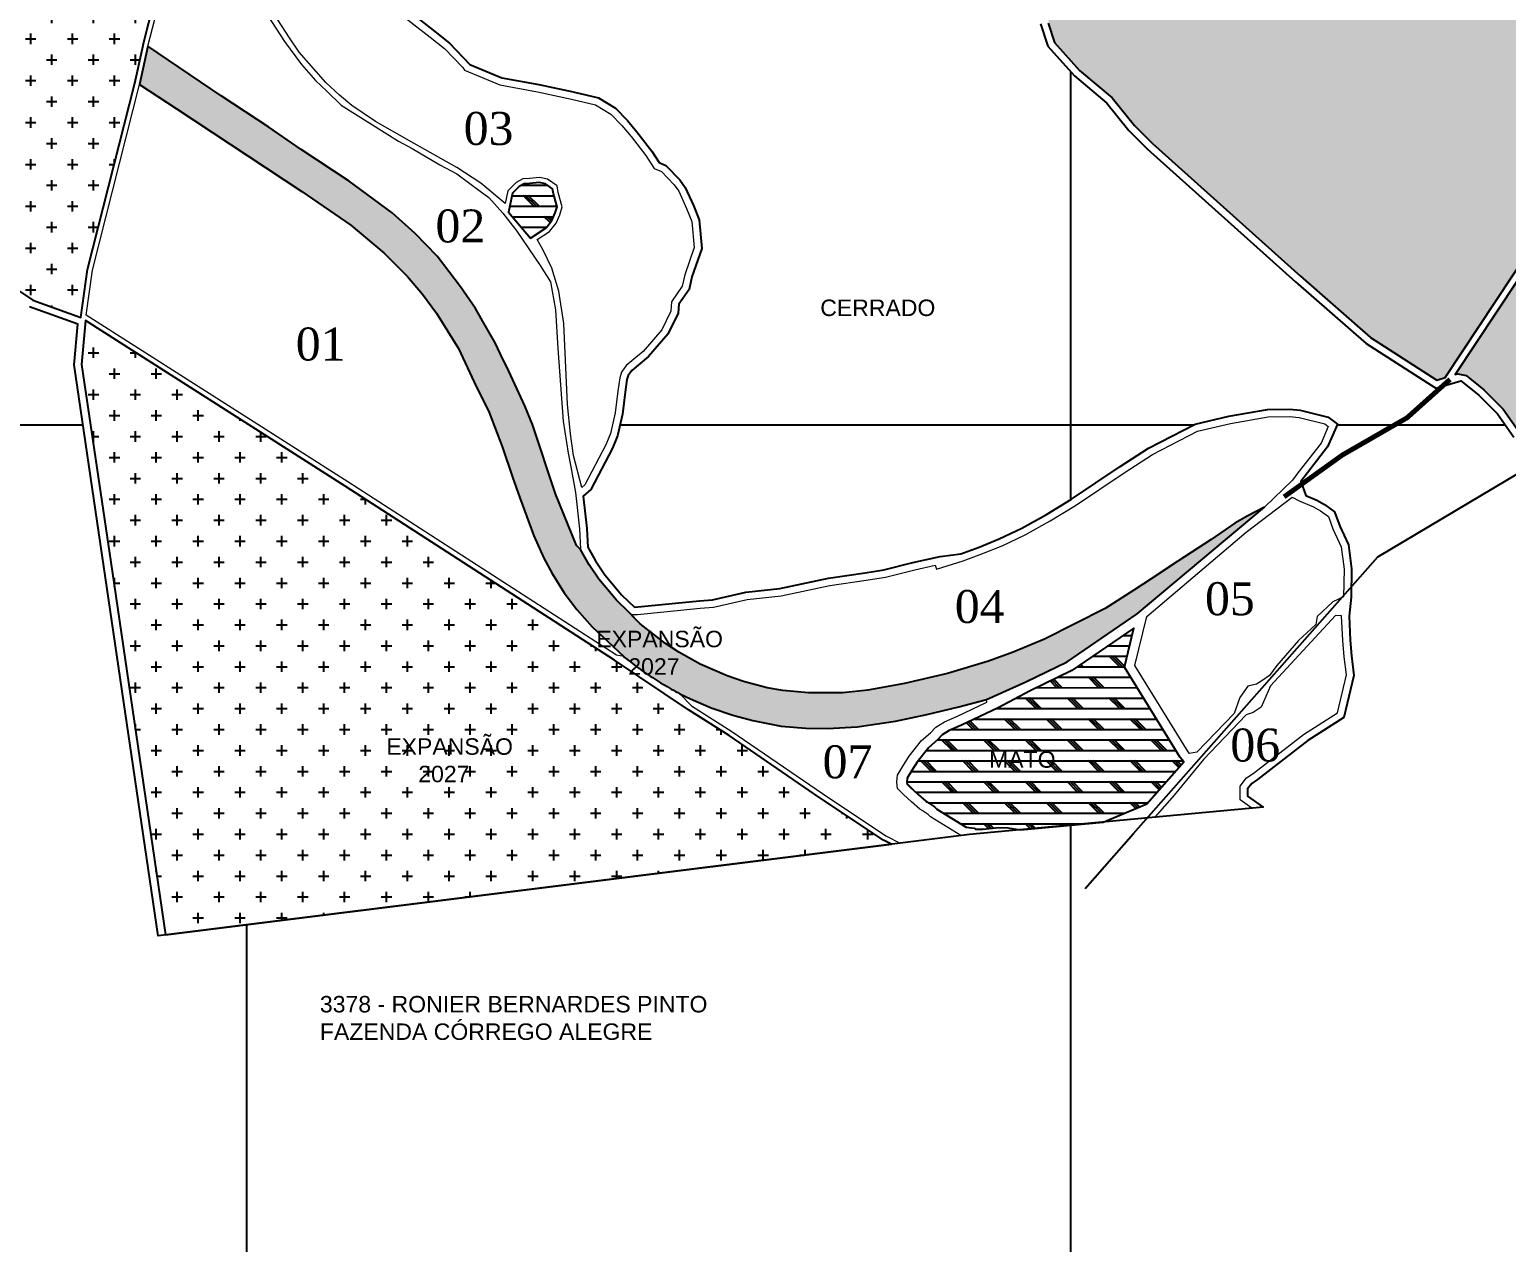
# Model space of a CAD drawing. Extents: x 714831 to 717374, y 7802690 to 7806287.
# Drawn here: x 715368 to 716264, y 7804004 to 7804740 of the extents above; entities that cross this region are included whole.
import ezdxf
from ezdxf.enums import TextEntityAlignment as Align

# ---------------------------------------------------------------- set-up
doc = ezdxf.new("R2010")
doc.units = 0
doc.linetypes.add('DASHED2', pattern=[0.375, 0.25, -0.125])
for name, color, linetype in [('0114003374', 1, 'Continuous'), ('0114003374001', 6, 'Continuous'), ('0114003374002', 5, 'Continuous'), ('0114003374003', 5, 'Continuous'), ('0114003374004', 5, 'Continuous'), ('0114003374005', 6, 'Continuous'), ('0114003374006', 6, 'Continuous'), ('0114003374007', 6, 'Continuous'), ('ENERGIA', 6, 'Continuous'), ('MATO', 3, 'Continuous'), ('NUMERAÇÕES', 7, 'Continuous')]:
    doc.layers.add(name, color=color, linetype=linetype)
doc.layers.add('Layout', color=7, linetype='Continuous', lineweight=13)
for name, color, linetype, true_color in [('MALHA', 251, 'Continuous', 0x505050), ('NUMERAÇÕES DOS TALHÕES', 7, 'Continuous', 0xffffff), ('TALHÕES', 4, 'Continuous', 0x00ffff)]:
    doc.layers.add(name, color=color, linetype=linetype, true_color=true_color)
doc.styles.add('AREAS', font='times.ttf')
doc.styles.add('ARIAL', font='arial.ttf')
pattern_1 = [(0, (0, 0), (0, 6.35), []), (135, (3.175, -3.175), (-12.700005486, -12.700005486), [8.98026, -8.98026]), (135, (4.762, -3.175), (-12.700005486, -12.700005486), [8.98026, -8.98026]), (135, (6.35, -3.175), (-12.700005486, -12.700005486), [8.98026, -8.98026])]

# ---------------------------------------------------------------- blocks, each defined once
blk = doc.blocks.new('area_de_talhao')
at = {"layer": 'NUMERAÇÕES', "linetype": 'Continuous', "style": 'AREAS'}
blk.add_attdef('NRO', text='', height=20, dxfattribs=at).set_placement((0, 6.08), align=Align.CENTER)

msp = doc.modelspace()

# ---------------------------------------------------------------- hatches: boundary and pattern name
h = msp.add_hatch()
h.set_pattern_fill('CROSS', color=40, scale=2)
h.paths.add_polyline_path([(715615.34, 7804602.38), (715602.03, 7804616.03), (715588.23, 7804628.7), (715561.99, 7804647.9), (715532.93, 7804667.07), (715513.28, 7804680.61), (715484.43, 7804699.5), (715439.89, 7804729.64), (715434.85, 7804706.5), (715457.14, 7804691.84), (715533.22, 7804641.58), (715563.05, 7804621.09), (715583.28, 7804604.2), (715597.43, 7804589.94), (715606.6, 7804579.18), (715615.11, 7804567.82), (715628.35, 7804546.24), (715637.99, 7804525.81), (715647.05, 7804507.54), (715655.19, 7804486.3), (715661.14, 7804468.29), (715665.52, 7804455.63), (715674.02, 7804432.7), (715680.19, 7804419.1), (715685.17, 7804409.71), (715692.53, 7804398.01), (715700.2, 7804387.97), (715709.48, 7804377.44), (715728.7, 7804359.34), (715729.23, 7804358.9), (715730.39, 7804357.97), (715731.55, 7804357.04), (715732.72, 7804356.12), (715733.89, 7804355.21), (715735.08, 7804354.31), (715736.27, 7804353.41), (715737.47, 7804352.53), (715738.67, 7804351.66), (715739.88, 7804350.8), (715741.1, 7804349.94), (715742.32, 7804349.09), (715743.55, 7804348.25), (715744.79, 7804347.43), (715746.03, 7804346.61), (715747.29, 7804345.8), (715748.54, 7804345), (715749.8, 7804344.22), (715751.07, 7804343.43), (715752.32, 7804342.68), (715753.59, 7804341.93), (715754.95, 7804341.13), (715756.23, 7804340.4), (715757.5, 7804339.68), (715758.81, 7804338.97), (715760.11, 7804338.25), (715761.43, 7804337.56), (715762.75, 7804336.86), (715769.12, 7804333.7), (715781.67, 7804328.21), (715794.83, 7804323.77), (715806.93, 7804320.52), (715824.24, 7804317.14), (715839.12, 7804315.93), (715852.26, 7804315.71), (715870.43, 7804316.77), (715893.5, 7804320.1), (715912.64, 7804324.14), (715932.1, 7804328.82), (715948.77, 7804333.4), (715972.74, 7804344.07), (715997.69, 7804356.22), (716040.32, 7804385.28), (716117.49, 7804450.05), (716107.45, 7804444.7), (716099.57, 7804440.23), (716085.09, 7804430.42), (716064.92, 7804417.19), (716048.74, 7804406.54), (716038.26, 7804399.6), (716020.86, 7804388.53), (715983.97, 7804369.84), (715964.93, 7804361.99), (715950.08, 7804356.63), (715925.18, 7804349.07), (715898.99, 7804342.95), (715876.73, 7804339.09), (715861.7, 7804337.43), (715840.8, 7804337.38), (715825.25, 7804338.89), (715815.76, 7804340.44), (715801.26, 7804344.35), (715791.5, 7804347.61), (715774.96, 7804354.72), (715762.09, 7804361.96), (715754.04, 7804367.32), (715738.64, 7804379.3), (715734.46, 7804383.54), (715733.17, 7804384.84), (715731.74, 7804386.3), (715724.18, 7804393.54), (715713.58, 7804406.26), (715707.68, 7804415.13), (715702.48, 7804424.44), (715699.92, 7804426.7), (715687.33, 7804458.04), (715673.22, 7804500.15), (715668.64, 7804511.49), (715659, 7804532.63), (715653.89, 7804542.94), (715650.58, 7804549.69), (715644.62, 7804560.33), (715638.72, 7804570.65), (715629.68, 7804583.68)])
h.paths.add_polyline_path([(716851.56, 7804122.6), (716852.3, 7804185.11), (716853.15, 7804209.73), (716850.61, 7804208.71), (716828.83, 7804180.88), (716817.41, 7804174.57), (716804.39, 7804178.64), (716794.13, 7804194.3), (716778.95, 7804222.77), (716780.82, 7804245.24), (716808.48, 7804256.38), (716823.75, 7804250.11), (716845.49, 7804256.11), (716848.97, 7804252.86), (716847.61, 7804260.35), (716837.02, 7804307.18), (716803.92, 7804411.59), (716798.69, 7804428.68), (716792.73, 7804423.64), (716785, 7804416.56), (716772.89, 7804410.24), (716753.68, 7804409.53), (716735.37, 7804406.09), (716719.08, 7804398.36), (716706.37, 7804389.17), (716699.43, 7804381.51), (716692.11, 7804367.9), (716686.8, 7804361.92), (716682.93, 7804358.97), (716676.9, 7804356.34), (716656.16, 7804353.26), (716641.36, 7804353.69), (716633.3, 7804351.55), (716625.63, 7804347.23), (716618.37, 7804342.76), (716605.12, 7804334.99), (716574.23, 7804311.36), (716562.94, 7804306.19), (716560.55, 7804296.85), (716564.23, 7804283.03), (716562.1, 7804270.52), (716670.37, 7804043.19), (716757.77, 7804035.4), (716841.6, 7804046.07), (716844.72, 7804043.78), (716847.32, 7804060.04), (716849.53, 7804081.28)])
h.paths.add_polyline_path([(717026.12, 7804123.87), (717025.08, 7804125.1), (717024.02, 7804126.32), (717022.96, 7804127.54), (717021.9, 7804128.75), (717020.82, 7804129.96), (717019.74, 7804131.17), (717018.66, 7804132.38), (717017.56, 7804133.58), (717016.46, 7804134.78), (717015.36, 7804135.97), (717014.25, 7804137.17), (717013.13, 7804138.36), (717012, 7804139.54), (717010.87, 7804140.73), (717009.74, 7804141.91), (717008.59, 7804143.08), (717007.45, 7804144.26), (717006.29, 7804145.43), (717005.13, 7804146.59), (717003.96, 7804147.76), (717002.79, 7804148.92), (717001.62, 7804150.08), (717000.43, 7804151.23), (716999.24, 7804152.39), (716998.05, 7804153.54), (716996.85, 7804154.68), (716995.65, 7804155.82), (716994.44, 7804156.96), (716993.22, 7804158.1), (716992, 7804159.23), (716990.77, 7804160.37), (716989.54, 7804161.49), (716988.31, 7804162.62), (716987.07, 7804163.74), (716985.82, 7804164.86), (716984.57, 7804165.97), (716983.32, 7804167.09), (716982.06, 7804168.2), (716980.79, 7804169.3), (716979.52, 7804170.41), (716978.25, 7804171.51), (716976.97, 7804172.61), (716975.69, 7804173.7), (716974.4, 7804174.8), (716973.11, 7804175.88), (716971.82, 7804176.97), (716970.52, 7804178.05), (716969.21, 7804179.14), (716967.91, 7804180.21), (716966.6, 7804181.29), (716965.28, 7804182.36), (716963.96, 7804183.43), (716962.64, 7804184.5), (716961.31, 7804185.56), (716959.98, 7804186.62), (716958.65, 7804187.68), (716957.31, 7804188.73), (716955.97, 7804189.79), (716954.63, 7804190.84), (716953.28, 7804191.88), (716951.94, 7804192.93), (716950.58, 7804193.97), (716949.23, 7804195.01), (716947.87, 7804196.04), (716946.51, 7804197.08), (716945.14, 7804198.11), (716943.77, 7804199.14), (716942.4, 7804200.16), (716941.03, 7804201.18), (716939.66, 7804202.2), (716938.28, 7804203.22), (716936.9, 7804204.24), (716935.51, 7804205.25), (716934.13, 7804206.26), (716932.74, 7804207.26), (716931.36, 7804208.27), (716929.98, 7804209.26), (716928.61, 7804210.24), (716927.26, 7804211.2), (716925.9, 7804212.16), (716924.56, 7804213.1), (716923.23, 7804214.03), (716921.9, 7804214.95), (716920.58, 7804215.85), (716919.27, 7804216.74), (716917.95, 7804217.62), (716916.63, 7804218.5), (716915.3, 7804219.37), (716913.97, 7804220.24), (716912.62, 7804221.1), (716911.27, 7804221.97), (716909.91, 7804222.82), (716908.54, 7804223.68), (716907.17, 7804224.53), (716905.8, 7804225.37), (716904.42, 7804226.21), (716903.04, 7804227.04), (716901.67, 7804227.86), (716900.29, 7804228.67), (716898.92, 7804229.48), (716897.54, 7804230.27), (716896.17, 7804231.06), (716894.79, 7804231.83), (716893.42, 7804232.6), (716892.04, 7804233.36), (716890.67, 7804234.11), (716889.29, 7804234.85), (716887.91, 7804235.58), (716886.54, 7804236.31), (716885.16, 7804237.02), (716883.78, 7804237.72), (716882.4, 7804238.42), (716881.01, 7804239.11), (716879.6, 7804239.8), (716878.18, 7804240.49), (716876.75, 7804241.17), (716875.3, 7804241.85), (716873.84, 7804242.54), (716872.37, 7804243.21), (716870.89, 7804243.89), (716869.4, 7804244.56), (716867.91, 7804245.23), (716866.4, 7804245.9), (716864.9, 7804246.56), (716863.38, 7804247.22), (716861.86, 7804247.88), (716860.33, 7804248.53), (716858.83, 7804249.17), (716857.37, 7804249.78), (716855.95, 7804250.37), (716854.54, 7804250.94), (716853.29, 7804251.44), (716856.53, 7804233.68), (716857.54, 7804221.19), (716856.3, 7804185.02), (716855.55, 7804122.48), (716853.52, 7804080.97), (716851.29, 7804059.51), (716848.48, 7804041.98), (716843.94, 7804027.72), (717064.67, 7804008.04), (717070.41, 7804054.71), (717070.07, 7804055.49), (717069.45, 7804056.89), (717068.81, 7804058.28), (717068.17, 7804059.67), (717067.51, 7804061.06), (717066.85, 7804062.45), (717066.17, 7804063.84), (717065.49, 7804065.22), (717064.79, 7804066.6), (717064.09, 7804067.98), (717063.37, 7804069.36), (717062.65, 7804070.73), (717061.92, 7804072.1), (717061.18, 7804073.46), (717060.43, 7804074.82), (717059.68, 7804076.18), (717058.91, 7804077.53), (717058.14, 7804078.88), (717057.36, 7804080.23), (717056.57, 7804081.57), (717055.77, 7804082.91), (717054.96, 7804084.24), (717054.15, 7804085.58), (717053.33, 7804086.9), (717052.5, 7804088.23), (717051.66, 7804089.55), (717050.81, 7804090.86), (717049.96, 7804092.18), (717049.09, 7804093.48), (717048.22, 7804094.79), (717047.34, 7804096.09), (717046.46, 7804097.39), (717045.56, 7804098.69), (717044.66, 7804099.98), (717043.75, 7804101.27), (717042.84, 7804102.55), (717041.91, 7804103.83), (717040.98, 7804105.11), (717040.04, 7804106.38), (717039.09, 7804107.65), (717038.14, 7804108.92), (717037.18, 7804110.19), (717036.21, 7804111.45), (717035.23, 7804112.7), (717034.25, 7804113.96), (717033.26, 7804115.21), (717032.26, 7804116.46), (717031.26, 7804117.7), (717030.24, 7804118.94), (717029.22, 7804120.18), (717028.2, 7804121.41), (717027.16, 7804122.64)])
h.paths.add_polyline_path([(717126.3, 7804508.81), (717103.08, 7804507.07), (717075.65, 7804500.89), (717067.92, 7804506.32), (717063.28, 7804514.55), (717071.07, 7804547.73), (717048.05, 7804558.57), (717030.65, 7804552.22), (717023.86, 7804546.85), (717013, 7804551.99), (717001.67, 7804551.76), (716997.14, 7804547.56), (716995.78, 7804543.82), (716990.94, 7804533.4), (716984.89, 7804524.74), (716959.51, 7804517.18), (716939.6, 7804519.41), (716927.8, 7804518.48), (716912.78, 7804506.71), (716907.54, 7804493.51), (716905.68, 7804485.65), (716901.65, 7804482.24), (716876.35, 7804472.37), (716867.64, 7804466.15), (716846.58, 7804444.06), (716836.75, 7804436.76), (716808.52, 7804432.73), (716802.34, 7804430.44), (716807.74, 7804412.78), (716840.88, 7804308.23), (716851.53, 7804261.15), (716852.35, 7804256.64), (716855.55, 7804255.39), (716858.32, 7804254.27), (716860.58, 7804253.32), (716862.84, 7804252.36), (716865.95, 7804251.01), (716868.99, 7804249.68), (716872.01, 7804248.32), (716875, 7804246.96), (716877.97, 7804245.57), (716880.87, 7804244.19), (716883.72, 7804242.79), (716886.51, 7804241.39), (716889.31, 7804239.94), (716892.11, 7804238.45), (716894.9, 7804236.93), (716897.69, 7804235.37), (716900.48, 7804233.78), (716903.26, 7804232.15), (716906.05, 7804230.49), (716908.83, 7804228.79), (716911.62, 7804227.06), (716914.37, 7804225.33), (716917.1, 7804223.58), (716919.79, 7804221.81), (716922.43, 7804220.04), (716925.1, 7804218.21), (716927.79, 7804216.33), (716929.86, 7804214.87), (716931.23, 7804213.9), (716932.61, 7804212.91), (716933.99, 7804211.92), (716936.08, 7804210.4), (716938.87, 7804208.37), (716941.65, 7804206.33), (716944.41, 7804204.28), (716947.17, 7804202.22), (716949.91, 7804200.14), (716952.65, 7804198.06), (716955.37, 7804195.96), (716958.08, 7804193.86), (716960.78, 7804191.74), (716963.46, 7804189.61), (716966.13, 7804187.46), (716968.79, 7804185.31), (716971.43, 7804183.14), (716974.05, 7804180.97), (716976.66, 7804178.78), (716979.26, 7804176.58), (716981.83, 7804174.36), (716984.39, 7804172.14), (716986.93, 7804169.9), (716989.46, 7804167.65), (716991.96, 7804165.38), (716994.44, 7804163.11), (716996.91, 7804160.82), (716999.35, 7804158.52), (717001.77, 7804156.2), (717004.17, 7804153.88), (717006.55, 7804151.54), (717008.91, 7804149.18), (717011.24, 7804146.82), (717013.55, 7804144.44), (717015.84, 7804142.04), (717018.1, 7804139.64), (717020.34, 7804137.22), (717022.55, 7804134.79), (717024.73, 7804132.34), (717026.89, 7804129.88), (717029.03, 7804127.41), (717031.13, 7804124.92), (717033.21, 7804122.42), (717035.26, 7804119.91), (717037.29, 7804117.38), (717039.28, 7804114.83), (717041.25, 7804112.28), (717043.18, 7804109.71), (717045.09, 7804107.12), (717046.96, 7804104.52), (717048.81, 7804101.91), (717050.62, 7804099.28), (717052.41, 7804096.63), (717054.16, 7804093.97), (717055.88, 7804091.3), (717057.57, 7804088.61), (717059.22, 7804085.9), (717060.85, 7804083.18), (717062.43, 7804080.45), (717063.99, 7804077.69), (717065.51, 7804074.92), (717067, 7804072.14), (717068.45, 7804069.34), (717069.87, 7804066.52), (717071.46, 7804063.25)])
h.paths.add_polyline_path([(716768.41, 7804467.55), (716787.05, 7804481.48), (716778.1, 7804490.18), (716774.4, 7804495.61), (716773.21, 7804500.85), (716767.01, 7804511.04), (716761.65, 7804518.04), (716756.33, 7804523.32), (716751.36, 7804527.87), (716746.63, 7804529.67), (716740.37, 7804532.76), (716735.37, 7804533.43), (716729.04, 7804533.16), (716701.95, 7804529.7), (716683.18, 7804528.37), (716645.06, 7804527.05), (716627.35, 7804527.46), (716617.08, 7804509.34), (716618.97, 7804507.63), (716625.75, 7804500.14), (716609.97, 7804481.56), (716601.94, 7804482.53), (716593.91, 7804494.17), (716582.09, 7804507.88), (716595.35, 7804526.6), (716576.07, 7804515.08), (716541.07, 7804496.82), (716508.05, 7804487.85), (716531.84, 7804486.9), (716542.25, 7804456.86), (716557.76, 7804418.33), (716554.43, 7804397.76), (716560.58, 7804384.51), (716568.74, 7804375.47), (716584.18, 7804370.63), (716598.96, 7804378.46), (716672.46, 7804419.59), (716715.16, 7804444.32), (716733.56, 7804451.05), (716749.1, 7804457.71)])
h.paths.add_polyline_path([(716633.14, 7804561.77), (716630.96, 7804561.77), (716624.23, 7804565.29), (716614.92, 7804574.07), (716603.42, 7804585.67), (716601.24, 7804592.51), (716607.1, 7804600.4), (716613.62, 7804607.23), (716620.15, 7804613.91), (716622.48, 7804622.14), (716620.31, 7804629.13), (716602.75, 7804641.39), (716588.21, 7804651.78), (716586.1, 7804652.95), (716291.75, 7804477.86), (716299.88, 7804477.47), (716401.11, 7804479.22), (716454.7, 7804483.96), (716487.44, 7804486.4), (716539.6, 7804500.57), (716574.12, 7804518.57), (716596.86, 7804532.16), (716605.78, 7804531.95)])
h.paths.add_polyline_path([(716382.27, 7804541.01), (716301.02, 7804594.8), (716283.35, 7804606.1), (716233.25, 7804530.43), (716234.91, 7804530.93), (716239.91, 7804529.9), (716250.69, 7804521.28), (716262.32, 7804509.46), (716272.96, 7804494.49), (716277.25, 7804478.54)])
h.paths.add_polyline_path([(716461.74, 7804882.8), (716461.5, 7804882.95), (716457.36, 7804885.59), (716453.13, 7804888.24), (716448.83, 7804890.86), (716444.5, 7804893.45), (716440.14, 7804895.99), (716435.75, 7804898.49), (716431.34, 7804900.94), (716426.91, 7804903.36), (716422.44, 7804905.73), (716417.96, 7804908.05), (716413.44, 7804910.33), (716408.91, 7804912.57), (716404.35, 7804914.76), (716399.76, 7804916.91), (716395.16, 7804919.01), (716390.53, 7804921.07), (716385.88, 7804923.08), (716381.21, 7804925.04), (716376.52, 7804926.96), (716371.81, 7804928.83), (716367.07, 7804930.66), (716362.32, 7804932.44), (716357.55, 7804934.17), (716352.76, 7804935.85), (716347.95, 7804937.48), (716343.13, 7804939.07), (716338.29, 7804940.6), (716333.43, 7804942.09), (716328.55, 7804943.52), (716323.66, 7804944.91), (716318.75, 7804946.24), (716313.83, 7804947.53), (716308.9, 7804948.76), (716303.95, 7804949.94), (716298.98, 7804951.07), (716294, 7804952.15), (716289.02, 7804953.18), (716284.01, 7804954.15), (716279, 7804955.06), (716273.98, 7804955.93), (716268.94, 7804956.73), (716263.89, 7804957.49), (716258.83, 7804958.19), (716253.76, 7804958.83), (716248.68, 7804959.41), (716243.59, 7804959.94), (716238.49, 7804960.41), (716233.37, 7804960.82), (716228.25, 7804961.18), (716223.12, 7804961.47), (716217.98, 7804961.71), (716212.84, 7804961.88), (716207.71, 7804961.99), (716202.57, 7804962.05), (716197.43, 7804962.04), (716192.29, 7804961.97), (716187.15, 7804961.85), (716182.02, 7804961.66), (716176.89, 7804961.42), (716171.76, 7804961.12), (716166.64, 7804960.75), (716161.53, 7804960.33), (716156.41, 7804959.85), (716151.31, 7804959.31), (716146.21, 7804958.71), (716141.12, 7804958.05), (716136.03, 7804957.34), (716130.96, 7804956.56), (716125.89, 7804955.73), (716120.83, 7804954.83), (716115.78, 7804953.88), (716110.75, 7804952.87), (716105.72, 7804951.8), (716100.71, 7804950.68), (716095.72, 7804949.49), (716090.73, 7804948.25), (716085.76, 7804946.95), (716080.81, 7804945.59), (716075.87, 7804944.18), (716075.54, 7804944.08), (716058.72, 7804938.77), (716042.55, 7804940.07), (716031.95, 7804939.07), (716026.35, 7804933.9), (716027.53, 7804916.38), (716026.54, 7804895.66), (716018.39, 7804878.46), (716013.03, 7804867.03), (716008.94, 7804849.38), (716003.64, 7804837.51), (715993.23, 7804810), (715992.13, 7804795.7), (715993.47, 7804781.93), (715992.16, 7804770.53), (715988.93, 7804759.3), (715986.24, 7804743.71), (715990.06, 7804732.05), (716005.3, 7804714.94), (716025.12, 7804698.34), (716038.62, 7804681.57), (716049.48, 7804670.77), (716139.34, 7804590.17), (716181.9, 7804552.97), (716222.12, 7804527.11), (716227.27, 7804528.65)])
h.paths.add_polyline_path([(716536.14, 7804995.19), (716534.1, 7804997.15), (716533.07, 7805004.36), (716533.84, 7805012.98), (716536.47, 7805026.48), (716536.33, 7805031.48), (716533.45, 7805038.08), (716525.65, 7805043.41), (716513.11, 7805046.08), (716496.89, 7805046.08), (716482.71, 7805048.14), (716472.03, 7805056.55), (716458.47, 7805065.38), (716447.24, 7805062.14), (716421.39, 7805065.22), (716402.11, 7805061.73), (716385.09, 7805055.38), (716365.09, 7805052), (716350.57, 7805050.02), (716334.19, 7805048.23), (716319.87, 7805049.05), (716306.98, 7805045.98), (716290.82, 7805032.09), (716265.44, 7805012.36), (716246.72, 7805001.57), (716230.37, 7804994.55), (716205.17, 7804985.88), (716178.88, 7804975.09), (716153.9, 7804966.59), (716138.7, 7804962.26), (716140.51, 7804962.51), (716145.66, 7804963.18), (716150.81, 7804963.78), (716155.97, 7804964.33), (716161.13, 7804964.81), (716166.3, 7804965.24), (716171.47, 7804965.61), (716176.65, 7804965.91), (716181.83, 7804966.16), (716187.02, 7804966.35), (716192.21, 7804966.47), (716197.4, 7804966.54), (716202.59, 7804966.55), (716207.78, 7804966.49), (716212.97, 7804966.38), (716218.16, 7804966.2), (716223.35, 7804965.97), (716228.53, 7804965.67), (716233.71, 7804965.31), (716238.87, 7804964.9), (716244.03, 7804964.42), (716249.17, 7804963.89), (716254.3, 7804963.3), (716259.42, 7804962.65), (716264.53, 7804961.94), (716269.63, 7804961.18), (716274.71, 7804960.37), (716279.79, 7804959.49), (716284.85, 7804958.57), (716289.9, 7804957.59), (716294.93, 7804956.55), (716299.96, 7804955.47), (716304.97, 7804954.33), (716309.96, 7804953.13), (716314.95, 7804951.89), (716319.91, 7804950.59), (716324.86, 7804949.24), (716329.8, 7804947.85), (716334.72, 7804946.4), (716339.62, 7804944.9), (716344.51, 7804943.35), (716349.38, 7804941.75), (716354.23, 7804940.1), (716359.06, 7804938.4), (716363.88, 7804936.66), (716368.67, 7804934.87), (716373.45, 7804933.02), (716378.2, 7804931.14), (716382.93, 7804929.2), (716387.65, 7804927.22), (716392.34, 7804925.19), (716397.01, 7804923.11), (716401.65, 7804920.99), (716406.28, 7804918.83), (716410.88, 7804916.62), (716415.45, 7804914.36), (716420.01, 7804912.06), (716424.53, 7804909.71), (716429.04, 7804907.32), (716433.51, 7804904.89), (716437.96, 7804902.41), (716442.39, 7804899.89), (716446.78, 7804897.32), (716451.15, 7804894.71), (716455.49, 7804892.07), (716459.76, 7804889.4), (716464.22, 7804886.56)])
h.paths.add_polyline_path([(716674.03, 7804196.47), (716755.9, 7804196.47), (716755.9, 7804233.79), (716674.03, 7804233.79)], flags=24)
h.paths.add_polyline_path([(716917.8, 7804078.19), (716999.66, 7804078.19), (716999.66, 7804115.51), (716917.8, 7804115.51)], flags=24)
h.paths.add_polyline_path([(716963.44, 7804294.22), (717045.3, 7804294.22), (717045.3, 7804331.54), (716963.44, 7804331.54)], flags=24)
h.paths.add_polyline_path([(716584.67, 7804439.24), (716666.54, 7804439.24), (716666.54, 7804476.56), (716584.67, 7804476.56)], flags=24)
h.paths.add_polyline_path([(716444.84, 7804524.12), (716526.7, 7804524.12), (716526.7, 7804561.44), (716444.84, 7804561.44)], flags=24)
h.paths.add_polyline_path([(716260.49, 7804516.57), (716342.35, 7804516.57), (716342.35, 7804553.89), (716260.49, 7804553.89)], flags=24)
h.paths.add_polyline_path([(716161.1, 7804742.45), (716242.96, 7804742.45), (716242.96, 7804779.76), (716161.1, 7804779.76)], flags=24)
h.paths.add_polyline_path([(716354.63, 7804979.92), (716436.5, 7804979.92), (716436.5, 7805017.24), (716354.63, 7805017.24)], flags=24)
h = msp.add_hatch()
h.set_pattern_fill('CROSS', color=40, scale=2)
h.paths.add_polyline_path([(715723.06, 7804357.28), (715641.34, 7804410.05), (715559.63, 7804462.82), (715453.99, 7804530.14), (715402.07, 7804563.24), (715399.68, 7804536.58), (715418.22, 7804411.15), (715450.57, 7804190.54), (715891.07, 7804245.51), (715886.23, 7804247.99), (715847.6, 7804273.76), (715792.6, 7804311.4), (715767.88, 7804327.16)])
h.paths.add_polyline_path([(715436.52, 7804728.3), (715436.97, 7804730.33), (715438.03, 7804734.52), (715445.35, 7804763.35), (715455.32, 7804810.52), (715454.22, 7804811.2), (715452.37, 7804812.31), (715450.51, 7804813.4), (715448.63, 7804814.46), (715446.74, 7804815.5), (715444.83, 7804816.52), (715442.92, 7804817.5), (715440.99, 7804818.46), (715439.05, 7804819.4), (715437.1, 7804820.31), (715435.14, 7804821.19), (715433.17, 7804822.05), (715431.2, 7804822.88), (715429.21, 7804823.69), (715427.22, 7804824.47), (715425.23, 7804825.23), (715423.22, 7804825.96), (715421.21, 7804826.67), (715419.19, 7804827.36), (715417.16, 7804828.03), (715415.13, 7804828.68), (715413.09, 7804829.31), (715411.05, 7804829.93), (715409, 7804830.51), (715406.95, 7804831.1), (715404.89, 7804831.65), (715402.83, 7804832.2), (715400.76, 7804832.72), (715398.69, 7804833.25), (715396.62, 7804833.74), (715394.54, 7804834.24), (715392.46, 7804834.71), (715390.38, 7804835.18), (715388.29, 7804835.63), (715386.2, 7804836.08), (715384.11, 7804836.51), (715382.02, 7804836.94), (715379.92, 7804837.35), (715377.83, 7804837.77), (715375.74, 7804838.17), (715373.63, 7804838.57), (715371.54, 7804838.97), (715369.03, 7804839.43), (715366.51, 7804839.89), (715363.98, 7804840.35), (715361.46, 7804840.82), (715358.95, 7804841.28), (715356.16, 7804841.77), (715353.35, 7804842.28), (715350.56, 7804842.78), (715347.76, 7804843.27), (715344.96, 7804843.76), (715342.17, 7804844.25), (715339.38, 7804844.73), (715336.59, 7804845.21), (715333.79, 7804845.7), (715330.99, 7804846.18), (715328.19, 7804846.66), (715325.41, 7804847.14), (715322.8, 7804847.58), (715320.18, 7804848.02), (715317.56, 7804848.46), (715314.94, 7804848.9), (715312.32, 7804849.34), (715309.7, 7804849.78), (715307.08, 7804850.22), (715304.47, 7804850.66), (715301.61, 7804851.14), (715298.74, 7804851.61), (715295.87, 7804852.08), (715293.01, 7804852.56), (715290.14, 7804853.03), (715287.27, 7804853.51), (715282.86, 7804854.24), (715273.82, 7804854.53), (715259.43, 7804860.74), (715242.41, 7804871.72), (715222.45, 7804880.96), (715204.01, 7804887.95), (715184.82, 7804896.14), (715175.76, 7804891.87), (715164.25, 7804903.59), (715154.58, 7804910.97), (715133.5, 7804919.02), (715128.35, 7804911.88), (715121.21, 7804897.7), (715115.79, 7804887.25), (715105.02, 7804884.53), (715031.46, 7804801.44), (715370.03, 7804575.6), (715399.14, 7804565.11), (715403.24, 7804594.31), (715431.93, 7804707.19)])
h.paths.add_polyline_path([(715708.42, 7804340.67), (715790.28, 7804340.67), (715790.28, 7804377.99), (715708.42, 7804377.99)], flags=24)
h.paths.add_polyline_path([(715580.96, 7804275.43), (715662.82, 7804275.43), (715662.82, 7804312.74), (715580.96, 7804312.74)], flags=24)
h.paths.add_polyline_path([(715184.53, 7804758.01), (715266.39, 7804758.01), (715266.39, 7804795.33), (715184.53, 7804795.33)], flags=24)
h.paths.add_polyline_path([(715626.8, 7804664.4), (715666.48, 7804664.4), (715666.48, 7804694.86), (715626.8, 7804694.86)], flags=9)
h.paths.add_polyline_path([(715377.64, 7804836.11), (715459.5, 7804836.11), (715459.5, 7804873.42), (715377.64, 7804873.42)], flags=9)
at = {"layer": 'MATO'}
h = msp.add_hatch(dxfattribs=at)
h.set_pattern_fill('CORK', color=3, scale=2, style=0)
h.set_pattern_definition(pattern_1)
h.paths.add_polyline_path([(715685.07, 7804623.97), (715687.09, 7804628.51), (715688.25, 7804632.32), (715684.96, 7804643.57), (715681.17, 7804646.16), (715677.35, 7804646.93), (715668.07, 7804646.19), (715665.26, 7804644.66), (715661.07, 7804640.48), (715658.78, 7804628.97), (715672.08, 7804613.31), (715681.59, 7804619.47)])
h = msp.add_hatch(dxfattribs=at)
h.set_pattern_fill('CORK', color=3, scale=2, style=0)
h.set_pattern_definition(pattern_1)
h.paths.add_polyline_path([(715975.28, 7804338.63), (715955.95, 7804328.34), (715933.72, 7804317.7), (715926.1, 7804314.46), (715921.84, 7804311.83), (715919.04, 7804308.84), (715913.83, 7804304.24), (715906.8, 7804295.35), (715903.46, 7804290.23), (715900.69, 7804285.7), (715900.68, 7804285.48), (715900.45, 7804283.21), (715900.6, 7804282.05), (715902.58, 7804280.05), (715907.4, 7804275.68), (715912.01, 7804271.61), (715912.93, 7804271.03), (715917.23, 7804268.28), (715918.67, 7804266.8), (715936.41, 7804255.89), (715941.29, 7804255.26), (715942.17, 7804254.62), (715946.62, 7804254.68), (715956.28, 7804255.74), (715961.73, 7804255.52), (715969.45, 7804254.31), (716019.61, 7804258.98), (716046.14, 7804270.12), (716068.49, 7804295.42), (716066.34, 7804298.13), (716032.48, 7804352.95), (716038.23, 7804376.6), (716000.71, 7804351.02)])

# ---------------------------------------------------------------- linework, layer by layer
at = {"layer": '0114003374', "color": 1}
for points in [[(715594.37, 7804753.94), (715614.02, 7804738.7), (715622.9, 7804731.55), (715635.35, 7804718.6), (715654.77, 7804710.6), (715677.14, 7804706.44), (715697.91, 7804701.98), (715713.25, 7804698.34), (715723.66, 7804692.05), (715730.91, 7804684.62), (715736.63, 7804677.78), (715745.7, 7804666.06), (715750.16, 7804659.14), (715754.13, 7804657.35), (715762.75, 7804648.55), (715765.95, 7804644), (715770.96, 7804633.11), (715774.47, 7804624.43), (715776.08, 7804606.94), (715770.04, 7804589.81), (715768.3, 7804582.18), (715762.08, 7804573.12), (715761.67, 7804567.68), (715755.51, 7804555.07), (715743.64, 7804541.35), (715733.48, 7804532.85), (715731.37, 7804529.9), (715730.63, 7804527.54), (715729.53, 7804519.86), (715728, 7804506.49), (715724.94, 7804493.4), (715721.86, 7804485.84), (715708.66, 7804460.78), (715704.11, 7804456.67), (715706.32, 7804437.18), (715706.92, 7804425.72), (715711.52, 7804417.48), (715717.19, 7804408.96), (715727.49, 7804396.6), (715735.21, 7804389.29), (715774.72, 7804393.16), (715782.48, 7804393.78), (715802.79, 7804398.53), (715823.41, 7804400.67), (715852.96, 7804406.9), (715875.15, 7804410.15), (715886.61, 7804411.99), (715904.21, 7804416.42), (715920.79, 7804420.19), (715933.18, 7804421.75), (715944.42, 7804425.85), (715956.56, 7804430.75), (715970.26, 7804437.27), (715985.21, 7804445.66), (716000.32, 7804454.89), (716029.92, 7804474.65), (716047.23, 7804485.8), (716075.38, 7804500.31), (716095.94, 7804505.16), (716119.38, 7804509.36), (716132.89, 7804509.5), (716139.28, 7804508.89), (716156.16, 7804504.7), (716161.76, 7804500.32), (716155.77, 7804486.59), (716139.58, 7804465.59), (716142.55, 7804457.07), (716149.25, 7804454.28), (716153.87, 7804451.64), (716160.04, 7804447.17), (716163.18, 7804438.52), (716168.43, 7804427.19), (716170.34, 7804412.66), (716170.05, 7804395.32), (716168.87, 7804383.92), (716169.61, 7804369.4), (716170.37, 7804359.74), (716171.84, 7804347.97), (716165.7, 7804322.42), (716143.85, 7804308.47), (716113.24, 7804284.78), (716109.81, 7804282.4), (716107.24, 7804279.15), (716107.22, 7804274.73), (716116.8, 7804268.02), (715938.57, 7804251.44), (715446.04, 7804189.98), (715395.15, 7804536.45), (715397.35, 7804560.97), (715367.99, 7804571.56)], [(715981.61, 7804743.37), (715986.07, 7804729.75), (716002.16, 7804711.7), (716021.89, 7804695.18), (716035.27, 7804678.56), (716046.39, 7804667.5), (716136.35, 7804586.8), (716179.18, 7804549.36), (716221.48, 7804522.18), (716236.73, 7804526.68), (716247.67, 7804517.93), (716258.86, 7804506.56), (716268.83, 7804492.54)]]:
    msp.add_lwpolyline(points, dxfattribs=at)
at = {"layer": '0114003374001', "color": 5, "lineweight": 20}
msp.add_lwpolyline([(715728.7, 7804359.34), (715724.18, 7804360.13), (715561.25, 7804465.34), (715402.38, 7804566.6), (715406.19, 7804593.73), (715434.85, 7804706.5), (715457.14, 7804691.84), (715533.22, 7804641.58), (715563.05, 7804621.09), (715583.28, 7804604.2), (715597.43, 7804589.94), (715606.6, 7804579.18), (715615.11, 7804567.82), (715628.35, 7804546.24), (715637.99, 7804525.81), (715647.05, 7804507.54), (715655.19, 7804486.3), (715661.14, 7804468.29), (715665.52, 7804455.63), (715674.02, 7804432.7), (715680.19, 7804419.1), (715685.17, 7804409.71), (715692.53, 7804398.01), (715700.2, 7804387.97), (715709.48, 7804377.44)], close=True, dxfattribs=at)
at = {"layer": '0114003374002', "color": 5, "lineweight": 20}
msp.add_lwpolyline([(715512.67, 7804748.06), (715522.7, 7804732.51), (715533.02, 7804718.56), (715541.62, 7804708.95), (715548.46, 7804702.35), (715557.14, 7804693.86), (715592.03, 7804672), (715600.27, 7804667.69), (715617.03, 7804657.82), (715627.39, 7804652.29), (715641.61, 7804641.83), (715646.73, 7804637.94), (715655.24, 7804628.5), (715663.79, 7804617.51), (715678, 7804596.72), (715684.3, 7804586.83), (715687.17, 7804569.78), (715688.77, 7804546.31), (715691.94, 7804502.28), (715694.85, 7804482.74), (715696.5, 7804474.47), (715699.32, 7804458.99), (715701.83, 7804436.81), (715702.48, 7804424.44), (715699.92, 7804426.7), (715687.33, 7804458.04), (715673.22, 7804500.15), (715668.64, 7804511.49), (715659, 7804532.63), (715653.89, 7804542.94), (715650.58, 7804549.69), (715644.62, 7804560.33), (715638.72, 7804570.65), (715629.68, 7804583.68), (715615.34, 7804602.38), (715602.03, 7804616.03), (715588.23, 7804628.7), (715561.99, 7804647.9), (715532.93, 7804667.07), (715513.28, 7804680.61), (715484.43, 7804699.5), (715439.89, 7804729.64), (715448.27, 7804762.67)], dxfattribs=at)
at = {"layer": '0114003374003', "color": 5, "lineweight": 20}
msp.add_lwpolyline([(715591.37, 7804750.57), (715611.23, 7804735.16), (715619.87, 7804728.22), (715630.93, 7804716.79), (715632.09, 7804715.08), (715653.48, 7804706.26), (715676.26, 7804702.02), (715696.91, 7804697.59), (715711.53, 7804694.12), (715720.84, 7804688.5), (715727.57, 7804681.6), (715733.12, 7804674.96), (715742.03, 7804663.46), (715747.09, 7804655.58), (715751.5, 7804653.6), (715759.28, 7804645.66), (715762.04, 7804641.74), (715766.83, 7804631.32), (715770.05, 7804623.36), (715771.51, 7804607.51), (715765.71, 7804591.06), (715764.1, 7804584.02), (715757.69, 7804574.67), (715757.25, 7804568.88), (715751.72, 7804557.57), (715740.48, 7804544.57), (715730.15, 7804535.93), (715727.3, 7804531.93), (715726.23, 7804528.54), (715725.07, 7804520.44), (715723.56, 7804507.26), (715720.64, 7804494.77), (715717.78, 7804487.75), (715705.05, 7804463.59), (715703.23, 7804461.94), (715698.24, 7804481.33), (715696.31, 7804494.55), (715694.54, 7804512.25), (715692.33, 7804561.49), (715689.25, 7804581.04), (715685.12, 7804595.07), (715679.83, 7804605.87), (715676.1, 7804612.34), (715683.65, 7804617.23), (715687.67, 7804622.42), (715689.91, 7804627.46), (715691.38, 7804632.3), (715688.88, 7804640.85), (715688.32, 7804644.91), (715682.36, 7804648.98), (715677.53, 7804649.96), (715671.43, 7804649.47), (715667.44, 7804649.26), (715663.44, 7804647.08), (715658.31, 7804641.96), (715656.79, 7804634.32), (715642.04, 7804646.6), (715627.32, 7804656.17), (715601.53, 7804670.75), (715578.05, 7804684.12), (715563.71, 7804693.72), (715556.21, 7804700.04), (715547.91, 7804707.59), (715531.71, 7804726.13), (715525.85, 7804734.81), (715508.54, 7804761.41)], dxfattribs=at)
at = {"layer": '0114003374004', "color": 5, "lineweight": 20}
msp.add_lwpolyline([(715736.95, 7804384.94), (715775.12, 7804388.67), (715783.18, 7804389.32), (715803.54, 7804394.09), (715824.11, 7804396.22), (715853.75, 7804402.47), (715875.83, 7804405.7), (715887.52, 7804407.58), (715905.26, 7804412.04), (715917.65, 7804414.86), (715918.38, 7804412.36), (715934.63, 7804417.49), (715946.04, 7804421.65), (715958.37, 7804426.62), (715972.33, 7804433.27), (715987.49, 7804441.77), (716002.74, 7804451.09), (716032.39, 7804470.89), (716049.48, 7804481.9), (716076.95, 7804496.05), (716096.85, 7804500.75), (716119.81, 7804504.86), (716132.7, 7804505), (716138.52, 7804504.44), (716154.14, 7804500.56), (716156.24, 7804498.92), (716151.87, 7804488.9), (716137.73, 7804470.78), (716134.53, 7804466.41), (716117.49, 7804450.05), (716107.45, 7804444.7), (716099.57, 7804440.23), (716085.09, 7804430.42), (716064.92, 7804417.19), (716048.74, 7804406.54), (716038.26, 7804399.6), (716020.86, 7804388.53), (715983.97, 7804369.84), (715964.93, 7804361.99), (715950.08, 7804356.63), (715925.18, 7804349.07), (715898.99, 7804342.95), (715876.73, 7804339.09), (715861.7, 7804337.43), (715840.8, 7804337.38), (715825.25, 7804338.89), (715815.76, 7804340.44), (715801.26, 7804344.35), (715791.5, 7804347.61), (715774.96, 7804354.72), (715762.09, 7804361.96), (715754.04, 7804367.32), (715738.64, 7804379.3), (715734.46, 7804383.54), (715733.17, 7804384.84)], close=True, dxfattribs=at)
at = {"layer": '0114003374005', "color": 5, "lineweight": 20}
msp.add_lwpolyline([(716071.26, 7804301.58), (716038.9, 7804353.97), (716046.16, 7804383.79), (716106.46, 7804434.91), (716134.25, 7804456.18), (716138.63, 7804453.84), (716147.26, 7804450.24), (716151.43, 7804447.85), (716156.29, 7804444.34), (716159.02, 7804436.8), (716164.06, 7804425.93), (716165.83, 7804412.41), (716165.55, 7804395.59), (716159.1, 7804392.65), (716149.43, 7804383.78), (716148.66, 7804378.8), (716138.11, 7804369.1), (716124.96, 7804354.06), (716120.62, 7804347.89), (716115.93, 7804344.64), (716112.68, 7804342.54), (716107.33, 7804341.33), (716102.54, 7804334.6), (716099.18, 7804324.84), (716076.49, 7804301.41), (716072.03, 7804300.61)], close=True, dxfattribs=at)
at = {"layer": '0114003374006', "color": 5, "lineweight": 20}
msp.add_lwpolyline([(716141.25, 7804312.15), (716161.74, 7804325.24), (716167.27, 7804348.22), (716165.89, 7804359.29), (716165.12, 7804369.1), (716164.35, 7804384.04), (716160.6, 7804384.21), (716121.14, 7804341.56), (716115.42, 7804328.65), (716110.7, 7804325.36), (716106.42, 7804324.11), (716080.48, 7804296.98), (716062.73, 7804275.26), (716051.03, 7804261.9), (716109.87, 7804267.38), (716102.71, 7804272.39), (716102.75, 7804280.72), (716106.69, 7804285.71), (716110.57, 7804288.41)], close=True, dxfattribs=at)
at = {"layer": '0114003374007', "color": 5, "lineweight": 20}
msp.add_lwpolyline([(715898.43, 7804275.72), (715894.91, 7804279.27), (715894.41, 7804283.13), (715894.69, 7804285.88), (715894.75, 7804287.48), (715898.38, 7804293.44), (715901.92, 7804298.86), (715909.46, 7804308.39), (715914.85, 7804313.15), (715918.01, 7804316.51), (715923.33, 7804319.81), (715931.25, 7804323.17), (715949.12, 7804331.72), (715948.77, 7804333.4), (715932.1, 7804328.82), (715912.64, 7804324.14), (715893.5, 7804320.1), (715870.43, 7804316.77), (715852.26, 7804315.71), (715839.12, 7804315.93), (715824.24, 7804317.14), (715806.93, 7804320.52), (715794.83, 7804323.77), (715781.67, 7804328.21), (715769.12, 7804333.7), (715762.75, 7804336.86), (715763.05, 7804336.4), (715769.78, 7804329.5), (715794.25, 7804313.91), (715849.28, 7804276.24), (715887.75, 7804250.58), (715896.37, 7804246.17), (715933.28, 7804250.78), (715914.88, 7804262.09), (715913.41, 7804263.6), (715909.71, 7804265.97), (715908.4, 7804266.8), (715903.4, 7804271.2)], close=True, dxfattribs=at)
at = {"layer": 'ENERGIA', "color": 6}
msp.add_lwpolyline([(716008.66, 7804218.56), (716038.1, 7804251.96), (716186.4, 7804419.84), (716639.63, 7804689.45), (716675.28, 7804635.61), (716678.67, 7804605.45), (716593.26, 7804512.4)], dxfattribs=at)
at = {"layer": 'MALHA'}
for points in [[(716000, 7804454.69), (716000, 7804714.13)], [(714952.01, 7804500), (715400.5, 7804500)], [(715726.48, 7804500), (716074.79, 7804500)], [(716161.62, 7804500), (716263.52, 7804500)], [(716000, 7803057.68), (716000, 7804257.16)], [(715500, 7803057.68), (715500, 7804196.71)]]:
    msp.add_lwpolyline(points, dxfattribs=at)
at = {"layer": 'MATO', "color": 3}
for points in [[(715687.09, 7804628.51), (715688.25, 7804632.32), (715685.94, 7804640.22), (715685.53, 7804643.18), (715681.17, 7804646.16), (715677.35, 7804646.93), (715671.63, 7804646.47), (715668.27, 7804646.3), (715665.26, 7804644.66), (715661.07, 7804640.48), (715658.78, 7804628.97), (715672.08, 7804613.31), (715681.59, 7804619.47), (715685.07, 7804623.97)], [(716066.34, 7804298.13), (716032.48, 7804352.95), (716038.23, 7804376.6), (716000.71, 7804351.02), (715975.28, 7804338.63), (715955.95, 7804328.34), (715933.72, 7804317.7), (715926.1, 7804314.46), (715921.84, 7804311.83), (715919.04, 7804308.84), (715913.83, 7804304.24), (715906.8, 7804295.35), (715903.46, 7804290.23), (715900.69, 7804285.7), (715900.68, 7804285.48), (715900.45, 7804283.21), (715900.6, 7804282.05), (715902.58, 7804280.05), (715907.4, 7804275.68), (715912.01, 7804271.61), (715912.93, 7804271.03), (715917.23, 7804268.28), (715918.67, 7804266.8), (715936.41, 7804255.89), (715941.29, 7804255.26), (715942.17, 7804254.62), (715946.62, 7804254.68), (715956.28, 7804255.74), (715961.73, 7804255.52), (715969.45, 7804254.31), (716019.61, 7804258.98), (716046.14, 7804270.12), (716068.49, 7804295.42)]]:
    msp.add_lwpolyline(points, close=True, dxfattribs=at)
at = {"layer": 'NUMERAÇÕES DOS TALHÕES', "color": 32, "linetype": 'DASHED2', "ltscale": 100, "const_width": 3}
msp.add_lwpolyline([(716129.43, 7804456.29), (716164.72, 7804481.62), (716204.06, 7804504.26), (716230.11, 7804527.56)], dxfattribs=at)
at = {"layer": 'TALHÕES', "color": 40}
for points in [[(715986.24, 7804743.71), (715990.06, 7804732.05), (716005.3, 7804714.94), (716025.12, 7804698.34), (716038.62, 7804681.57), (716049.48, 7804670.77), (716139.34, 7804590.17), (716181.9, 7804552.97), (716222.12, 7804527.11), (716227.27, 7804528.65), (716461.74, 7804882.8)], [(715031.46, 7804801.44), (715370.03, 7804575.6), (715399.14, 7804565.11), (715403.24, 7804594.31), (715431.93, 7804707.19), (715436.52, 7804728.3), (715436.97, 7804730.33), (715438.03, 7804734.52), (715445.35, 7804763.35)]]:
    msp.add_lwpolyline(points, dxfattribs=at)
for points in [[(715734.99, 7804383), (715731.74, 7804386.3), (715724.18, 7804393.54), (715713.58, 7804406.26), (715707.68, 7804415.13), (715702.48, 7804424.44), (715699.92, 7804426.7), (715687.33, 7804458.04), (715673.22, 7804500.15), (715668.64, 7804511.49), (715659, 7804532.63), (715653.89, 7804542.94), (715650.58, 7804549.69), (715644.62, 7804560.33), (715638.72, 7804570.65), (715629.68, 7804583.68), (715615.34, 7804602.38), (715602.03, 7804616.03), (715588.23, 7804628.7), (715561.99, 7804647.9), (715532.93, 7804667.07), (715513.28, 7804680.61), (715484.43, 7804699.5), (715439.89, 7804729.64), (715434.85, 7804706.5), (715457.14, 7804691.84), (715533.22, 7804641.58), (715563.05, 7804621.09), (715583.28, 7804604.2), (715597.43, 7804589.94), (715606.6, 7804579.18), (715615.11, 7804567.82), (715628.35, 7804546.24), (715637.99, 7804525.81), (715647.05, 7804507.54), (715655.19, 7804486.3), (715661.14, 7804468.29), (715665.52, 7804455.63), (715674.02, 7804432.7), (715680.19, 7804419.1), (715685.17, 7804409.71), (715692.53, 7804398.01), (715700.2, 7804387.97), (715709.48, 7804377.44), (715728.7, 7804359.34), (715729.23, 7804358.9), (715730.39, 7804357.97), (715731.55, 7804357.04), (715732.72, 7804356.12), (715733.89, 7804355.21), (715735.08, 7804354.31), (715736.27, 7804353.41), (715737.47, 7804352.53), (715738.67, 7804351.66), (715739.88, 7804350.8), (715741.1, 7804349.94), (715742.32, 7804349.09), (715743.55, 7804348.25), (715744.79, 7804347.43), (715746.03, 7804346.61), (715747.29, 7804345.8), (715748.54, 7804345), (715749.8, 7804344.22), (715751.07, 7804343.43), (715752.32, 7804342.68), (715753.59, 7804341.93), (715754.95, 7804341.13), (715756.23, 7804340.4), (715757.5, 7804339.68), (715758.81, 7804338.97), (715760.11, 7804338.25), (715761.43, 7804337.56), (715762.75, 7804336.86), (715769.12, 7804333.7), (715781.67, 7804328.21), (715794.83, 7804323.77), (715806.93, 7804320.52), (715824.24, 7804317.14), (715839.12, 7804315.93), (715852.26, 7804315.71), (715870.43, 7804316.77), (715893.5, 7804320.1), (715912.64, 7804324.14), (715932.1, 7804328.82), (715948.77, 7804333.4), (715972.74, 7804344.07), (715997.69, 7804356.22), (716040.32, 7804385.28), (716117.49, 7804450.05), (716107.45, 7804444.7), (716099.57, 7804440.23), (716085.09, 7804430.42), (716064.92, 7804417.19), (716048.74, 7804406.54), (716038.26, 7804399.6), (716020.86, 7804388.53), (715983.97, 7804369.84), (715964.93, 7804361.99), (715950.08, 7804356.63), (715925.18, 7804349.07), (715898.99, 7804342.95), (715876.73, 7804339.09), (715861.7, 7804337.43), (715840.8, 7804337.38), (715825.25, 7804338.89), (715815.76, 7804340.44), (715801.26, 7804344.35), (715791.5, 7804347.61), (715774.96, 7804354.72), (715762.09, 7804361.96), (715754.04, 7804367.32), (715738.64, 7804379.3), (715734.46, 7804383.54), (715733.17, 7804384.84)], [(716382.27, 7804541.01), (716301.02, 7804594.8), (716283.35, 7804606.1), (716233.25, 7804530.43), (716234.91, 7804530.93), (716239.91, 7804529.9), (716250.69, 7804521.28), (716262.32, 7804509.46), (716272.96, 7804494.49), (716277.25, 7804478.54)], [(715792.6, 7804311.4), (715767.88, 7804327.16), (715723.06, 7804357.28), (715641.34, 7804410.05), (715559.63, 7804462.82), (715453.99, 7804530.14), (715402.07, 7804563.24), (715399.68, 7804536.58), (715418.22, 7804411.15), (715450.57, 7804190.54), (715891.07, 7804245.51), (715886.23, 7804247.99), (715847.6, 7804273.76)]]:
    msp.add_lwpolyline(points, close=True, dxfattribs=at)

# ---------------------------------------------------------------- block references
at = {"layer": 'NUMERAÇÕES DOS TALHÕES'}
ref = msp.add_blockref('area_de_talhao', (715646.64, 7804663.75), dxfattribs=at)
ref.add_attrib('NRO', '03', dxfattribs={"layer": 'NUMERAÇÕES', "height": 20, "style": 'AREAS'}).set_placement((715646.64, 7804669.82), align=Align.CENTER)
ref = msp.add_blockref('area_de_talhao', (715629.53, 7804604.56), dxfattribs=at)
ref.add_attrib('NRO', '02', dxfattribs={"layer": 'NUMERAÇÕES', "height": 20, "style": 'AREAS'}).set_placement((715629.53, 7804610.64), align=Align.CENTER)
ref = msp.add_blockref('area_de_talhao', (715544.75, 7804532.92), dxfattribs=at)
ref.add_attrib('NRO', '01', dxfattribs={"layer": 'NUMERAÇÕES', "height": 20, "style": 'AREAS'}).set_placement((715544.75, 7804539), align=Align.CENTER)
ref = msp.add_blockref('area_de_talhao', (716096.53, 7804378.39), dxfattribs=at)
ref.add_attrib('NRO', '05', dxfattribs={"layer": 'NUMERAÇÕES', "height": 20, "style": 'AREAS'}).set_placement((716096.53, 7804384.47), align=Align.CENTER)
ref = msp.add_blockref('area_de_talhao', (715944.69, 7804373.66), dxfattribs=at)
ref.add_attrib('NRO', '04', dxfattribs={"layer": 'NUMERAÇÕES', "height": 20, "style": 'AREAS'}).set_placement((715944.69, 7804379.74), align=Align.CENTER)
ref = msp.add_blockref('area_de_talhao', (716111.92, 7804289.6), dxfattribs=at)
ref.add_attrib('NRO', '06', dxfattribs={"layer": 'NUMERAÇÕES', "height": 20, "style": 'AREAS'}).set_placement((716111.92, 7804295.68), align=Align.CENTER)
ref = msp.add_blockref('area_de_talhao', (715864.47, 7804279.44), dxfattribs=at)
ref.add_attrib('NRO', '07', dxfattribs={"layer": 'NUMERAÇÕES', "height": 20, "style": 'AREAS'}).set_placement((715864.47, 7804285.51), align=Align.CENTER)

# ---------------------------------------------------------------- texts
at = {"layer": 'Layout', "color": 7, "char_height": 10, "attachment_point": 1, "style": 'ARIAL'}
for s, insert, width in [('CERRADO', (715847.93, 7804575.99), 154.493), ('EXPANSÃO\\P     2027', (715712.03, 7804375.03), 154.493), ('EXPANSÃO\\P     2027', (715584.57, 7804309.79), 154.493), ('MATO', (715950.39, 7804301.92), 154.493), ('3378 - RONIER BERNARDES PINTO\\PFAZENDA CÓRREGO ALEGRE', (715544.28, 7804153.46), 274.1697)]:
    msp.add_mtext(s, dxfattribs=dict(at, insert=insert, width=width))

doc.saveas('drawing.dxf')
